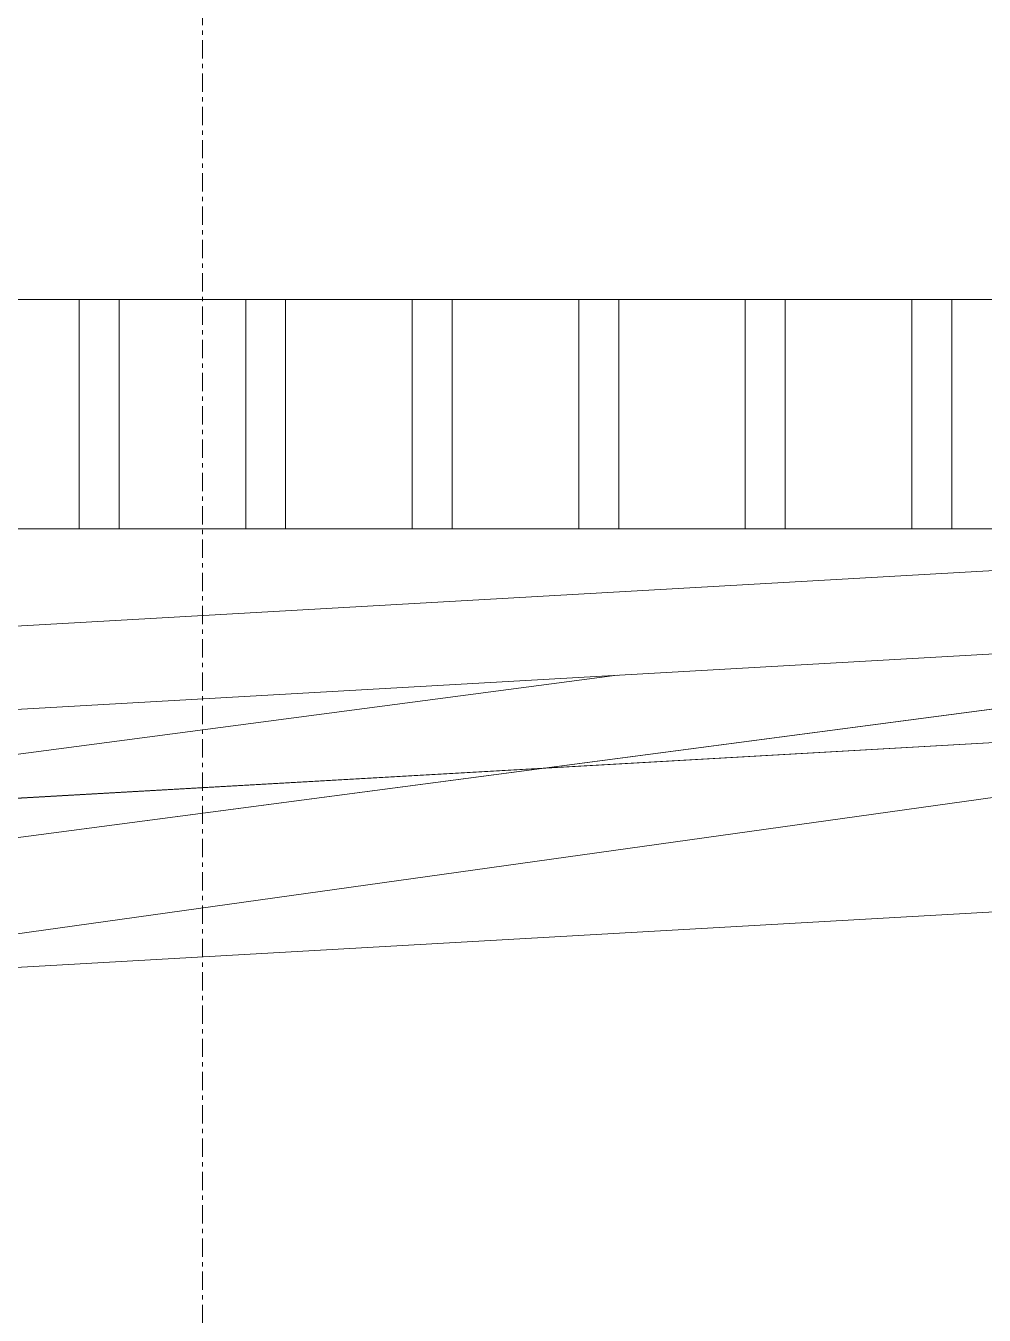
# Model space of a CAD drawing. Header units: millimetres. Extents: x -187664 to 435448, y -313239 to 299894.
# Drawn here: x 79493.6 to 79781.4, y -221994.1 to -221606.7 of the extents above; entities that cross this region are included whole.
import ezdxf

# ---------------------------------------------------------------- set-up
doc = ezdxf.new("R2010")
doc.units = ezdxf.units.MM
doc.linetypes.add('DPA_Grid _ Level 100', pattern=[10, 5.5, -1.6, 1.3, -1.6])
doc.layers.add('A-GLAZ-CURT', color=7, linetype='Continuous', lineweight=9)
doc.layers.add('S-GRID', color=7, linetype='Continuous', lineweight=0)

# ---------------------------------------------------------------- blocks, each defined once
blk = doc.blocks.new('DPA_CP_Entrance Canopy Lower - Depth 4200-12316196-2150-01 ENTRANCE 1 ELEVATION 4')
at = {"layer": 'A-GLAZ-CURT', "color": 7}
for p, q in [((12652.02, 106137.32), (10438.62, 106011.49)), ((10438.62, 106011.49), (12652.02, 106137.32)), ((10438.62, 105986.46), (12652.02, 106112.29)), ((12652.02, 106112.29), (10438.62, 105986.46)), ((10438.62, 105959.44), (12652.02, 106085.67)), ((10438.62, 105908.76), (12652.02, 106034.82)), ((10438.62, 105908.76), (12652.02, 106034.82)), ((12652.02, 106034.82), (10438.62, 105908.76))]:
    blk.add_line(p, q, dxfattribs=at)
blk = doc.blocks.new('DPA_CP_Entrance Canopy Lower - Depth 4200-V140-2150-01 ENTRANCE 1 ELEVATION 4')
at = {"layer": 'A-GLAZ-CURT', "color": 7}
for p, q in [((12652.02, 106137.32), (10438.62, 106011.49)), ((10438.62, 106011.49), (12652.02, 106137.32)), ((10438.62, 105986.46), (12652.02, 106112.29)), ((12652.02, 106112.29), (10438.62, 105986.46)), ((10438.62, 105959.44), (12653.11, 106085.74)), ((10438.62, 105908.76), (12652.02, 106034.82)), ((10438.62, 105908.76), (12652.02, 106034.82)), ((12652.02, 106034.82), (10438.62, 105908.76))]:
    blk.add_line(p, q, dxfattribs=at)
blk = doc.blocks.new('DPA_CP_Entrance Canopy Lower - Depth 4200-V141-2150-01 ENTRANCE 1 ELEVATION 4')
at = {"layer": 'A-GLAZ-CURT', "color": 7}
for p, q in [((12652.02, 106137.32), (10438.62, 106011.49)), ((10438.62, 106011.49), (12652.02, 106137.32)), ((10438.62, 105986.46), (12652.02, 106112.29)), ((12652.02, 106112.29), (10438.62, 105986.46)), ((10438.62, 105959.44), (12653.11, 106085.74)), ((10438.62, 105908.76), (12652.02, 106034.82)), ((10438.62, 105908.76), (12652.02, 106034.82)), ((12652.02, 106034.82), (10438.62, 105908.76))]:
    blk.add_line(p, q, dxfattribs=at)
blk = doc.blocks.new('DPA_CP_Entrance Canopy Curve_Ent 2_Edge Rev B-1 - Entrance Canopy Curve_Left-15513308-2150-01 ENTRANCE 1 ELEVATION 4')
at = {"layer": 'A-GLAZ-CURT', "color": 7}
for p, q in [((10727.01, 106137.32), (12707.02, 106137.32)), ((12707.02, 106137.32), (10727.01, 106137.32)), ((12157.01, 106137.32), (12169.01, 106137.32)), ((12169.01, 106137.32), (12157.01, 106137.32)), ((12207.01, 106137.32), (12219.01, 106137.32)), ((12219.01, 106137.32), (12207.01, 106137.32)), ((12257.01, 106137.32), (12269.01, 106137.32)), ((12269.01, 106137.32), (12257.01, 106137.32)), ((12307.01, 106137.32), (12319.01, 106137.32)), ((12319.01, 106137.32), (12307.01, 106137.32)), ((12357.01, 106137.32), (12368.36, 106137.32)), ((12368.36, 106137.32), (12357.01, 106137.32)), ((12407.01, 106137.32), (12419.01, 106137.32)), ((12419.01, 106137.32), (12407.01, 106137.32))]:
    blk.add_line(p, q, dxfattribs=at)
blk = doc.blocks.new('DPA_CP_Entrance Canopy Curve_Ent 2_Edge Rev B-1 - Entrance Canopy Curve_Left-V234-2150-01 ENTRANCE 1 ELEVATION 4')
at = {"layer": 'A-GLAZ-CURT', "color": 7}
for p, q in [((10727.01, 106206.26), (12682.02, 106206.26)), ((12682.02, 106206.26), (10727.01, 106206.26)), ((10727.01, 106206.26), (12682.02, 106206.26)), ((12682.02, 106206.26), (10727.01, 106206.26)), ((12157.01, 106206.26), (12157.01, 106137.32)), ((12169.01, 106137.32), (12169.01, 106206.26)), ((12207.01, 106206.26), (12207.01, 106137.32)), ((12219.01, 106137.32), (12219.01, 106206.26)), ((12257.01, 106206.26), (12257.01, 106137.32)), ((12269.01, 106137.32), (12269.01, 106206.26)), ((12307.01, 106206.26), (12307.01, 106137.32)), ((12319.01, 106137.32), (12319.01, 106206.26)), ((12357.01, 106206.26), (12357.01, 106137.32)), ((12369.01, 106137.32), (12369.01, 106206.26)), ((12407.01, 106206.26), (12407.01, 106137.32)), ((12419.01, 106137.32), (12419.01, 106206.26)), ((10727.01, 106137.32), (12707.02, 106137.32)), ((12707.02, 106137.32), (10727.01, 106137.32)), ((12157.01, 106137.32), (12169.01, 106137.32)), ((12169.01, 106137.32), (12157.01, 106137.32)), ((12207.01, 106137.32), (12219.01, 106137.32)), ((12219.01, 106137.32), (12207.01, 106137.32)), ((12257.01, 106137.32), (12269.01, 106137.32)), ((12269.01, 106137.32), (12257.01, 106137.32)), ((12307.01, 106137.32), (12319.01, 106137.32)), ((12319.01, 106137.32), (12307.01, 106137.32)), ((12357.01, 106137.32), (12369.01, 106137.32)), ((12368.36, 106137.32), (12357.01, 106137.32)), ((12407.01, 106137.32), (12419.01, 106137.32)), ((12419.01, 106137.32), (12407.01, 106137.32))]:
    blk.add_line(p, q, dxfattribs=at)
blk.add_arc((10732.02, 108157.32), 1885, 270.14011, 0, dxfattribs=at)
blk = doc.blocks.new('DPA_CP_Entrance Canopy Lower - Depth 4200-17954607-2150-01 ENTRANCE 1 ELEVATION 4')
at = {"layer": 'A-GLAZ-CURT', "color": 7}
for p, q in [((11619.69, 105976.03), (12652.02, 106112.29)), ((12652.02, 106112.29), (11619.69, 105976.03)), ((12318.55, 106093.33), (11284.76, 105956.95)), ((11284.76, 105956.95), (12318.55, 106093.33)), ((12016.72, 105998.64), (12652.02, 106087.49))]:
    blk.add_line(p, q, dxfattribs=at)
blk = doc.blocks.new('DPA_CP_Entrance Canopy Lower - Depth 4200-18133695-2150-01 ENTRANCE 1 ELEVATION 4')
at = {"layer": 'A-GLAZ-CURT', "color": 7}
for p, q in [((11619.69, 105976.03), (12652.02, 106112.29)), ((12652.02, 106112.29), (11619.69, 105976.03)), ((12318.55, 106093.33), (11284.76, 105956.95)), ((11284.76, 105956.95), (12318.55, 106093.33)), ((12016.72, 105998.64), (12652.02, 106087.49))]:
    blk.add_line(p, q, dxfattribs=at)

msp = doc.modelspace()

# ---------------------------------------------------------------- linework, layer by layer
at = {"layer": 'S-GRID', "color": 7, "linetype": 'DPA_Grid _ Level 100'}
msp.add_line((79546.647, -229056.553), (79546.647, -208295.861), dxfattribs=at)

# ---------------------------------------------------------------- block references
at = {"layer": 'A-GLAZ-CURT', "color": 7}
for name in ['DPA_CP_Entrance Canopy Curve_Ent 2_Edge Rev B-1 - Entrance Canopy Curve_Left-15513308-2150-01 ENTRANCE 1 ELEVATION 4', 'DPA_CP_Entrance Canopy Curve_Ent 2_Edge Rev B-1 - Entrance Canopy Curve_Left-15513308-2150-01 ENTRANCE 1 ELEVATION 4', 'DPA_CP_Entrance Canopy Curve_Ent 2_Edge Rev B-1 - Entrance Canopy Curve_Left-15513308-2150-01 ENTRANCE 1 ELEVATION 4', 'DPA_CP_Entrance Canopy Curve_Ent 2_Edge Rev B-1 - Entrance Canopy Curve_Left-15513308-2150-01 ENTRANCE 1 ELEVATION 4', 'DPA_CP_Entrance Canopy Curve_Ent 2_Edge Rev B-1 - Entrance Canopy Curve_Left-15513308-2150-01 ENTRANCE 1 ELEVATION 4', 'DPA_CP_Entrance Canopy Curve_Ent 2_Edge Rev B-1 - Entrance Canopy Curve_Left-15513308-2150-01 ENTRANCE 1 ELEVATION 4', 'DPA_CP_Entrance Canopy Curve_Ent 2_Edge Rev B-1 - Entrance Canopy Curve_Left-15513308-2150-01 ENTRANCE 1 ELEVATION 4', 'DPA_CP_Entrance Canopy Curve_Ent 2_Edge Rev B-1 - Entrance Canopy Curve_Left-15513308-2150-01 ENTRANCE 1 ELEVATION 4', 'DPA_CP_Entrance Canopy Curve_Ent 2_Edge Rev B-1 - Entrance Canopy Curve_Left-15513308-2150-01 ENTRANCE 1 ELEVATION 4', 'DPA_CP_Entrance Canopy Curve_Ent 2_Edge Rev B-1 - Entrance Canopy Curve_Left-V234-2150-01 ENTRANCE 1 ELEVATION 4', 'DPA_CP_Entrance Canopy Lower - Depth 4200-V141-2150-01 ENTRANCE 1 ELEVATION 4', 'DPA_CP_Entrance Canopy Lower - Depth 4200-12316196-2150-01 ENTRANCE 1 ELEVATION 4', 'DPA_CP_Entrance Canopy Lower - Depth 4200-12316196-2150-01 ENTRANCE 1 ELEVATION 4', 'DPA_CP_Entrance Canopy Lower - Depth 4200-V140-2150-01 ENTRANCE 1 ELEVATION 4', 'DPA_CP_Entrance Canopy Lower - Depth 4200-V140-2150-01 ENTRANCE 1 ELEVATION 4', 'DPA_CP_Entrance Canopy Lower - Depth 4200-V140-2150-01 ENTRANCE 1 ELEVATION 4', 'DPA_CP_Entrance Canopy Lower - Depth 4200-V140-2150-01 ENTRANCE 1 ELEVATION 4', 'DPA_CP_Entrance Canopy Lower - Depth 4200-V140-2150-01 ENTRANCE 1 ELEVATION 4', 'DPA_CP_Entrance Canopy Lower - Depth 4200-V140-2150-01 ENTRANCE 1 ELEVATION 4', 'DPA_CP_Entrance Canopy Lower - Depth 4200-V140-2150-01 ENTRANCE 1 ELEVATION 4', 'DPA_CP_Entrance Canopy Lower - Depth 4200-V140-2150-01 ENTRANCE 1 ELEVATION 4', 'DPA_CP_Entrance Canopy Lower - Depth 4200-V140-2150-01 ENTRANCE 1 ELEVATION 4', 'DPA_CP_Entrance Canopy Lower - Depth 4200-V140-2150-01 ENTRANCE 1 ELEVATION 4', 'DPA_CP_Entrance Canopy Lower - Depth 4200-17954607-2150-01 ENTRANCE 1 ELEVATION 4', 'DPA_CP_Entrance Canopy Lower - Depth 4200-17954607-2150-01 ENTRANCE 1 ELEVATION 4', 'DPA_CP_Entrance Canopy Lower - Depth 4200-17954607-2150-01 ENTRANCE 1 ELEVATION 4', 'DPA_CP_Entrance Canopy Lower - Depth 4200-17954607-2150-01 ENTRANCE 1 ELEVATION 4', 'DPA_CP_Entrance Canopy Lower - Depth 4200-17954607-2150-01 ENTRANCE 1 ELEVATION 4', 'DPA_CP_Entrance Canopy Lower - Depth 4200-18133695-2150-01 ENTRANCE 1 ELEVATION 4']:
    msp.add_blockref(name, (67352.626, -327895.198), dxfattribs=at)

doc.saveas('drawing.dxf')
